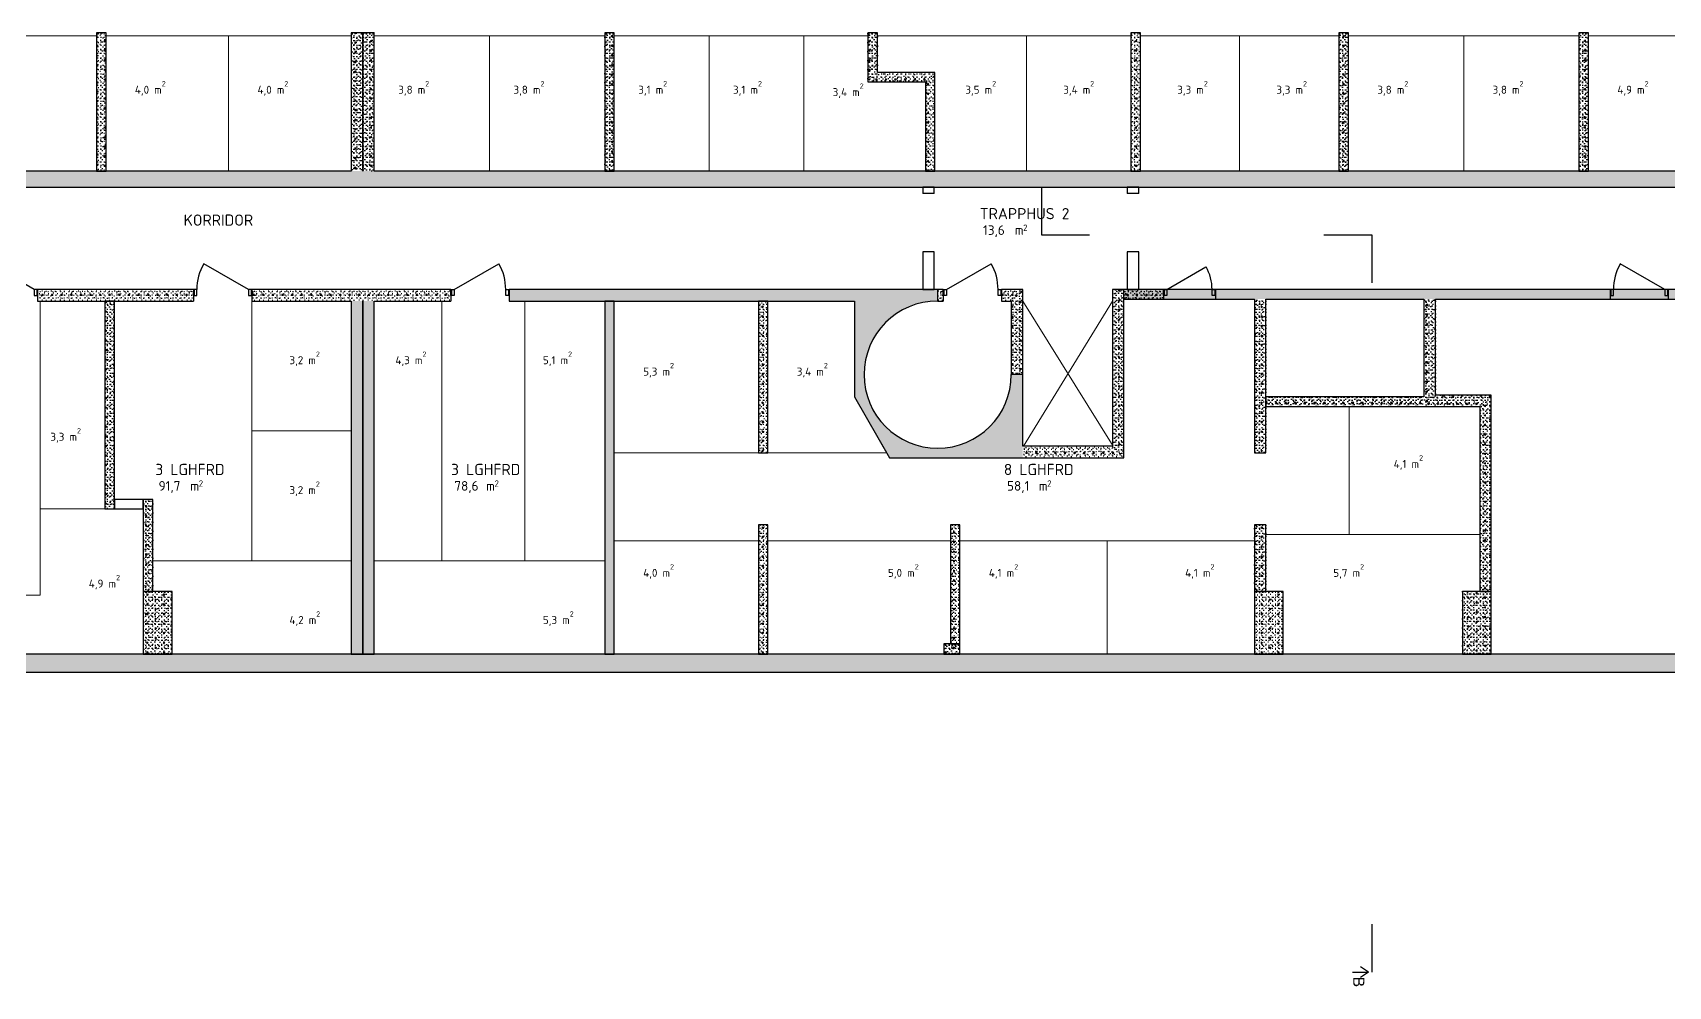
# Model space of a CAD drawing. Header units: metres. Extents: x -0.2 to 76.9, y -5.1 to 21.1.
# Drawn here: x 20.56 to 46.11, y -5.08 to 9.82 of the extents above; entities that cross this region are included whole.
import ezdxf
from ezdxf.enums import TextEntityAlignment as Align

# ---------------------------------------------------------------- set-up
doc = ezdxf.new("R2010")
doc.units = ezdxf.units.M
doc.linetypes.add('A_PSTRECK_2', pattern=[3.8, 2.2, -0.7, 0.2, -0.7])
doc.linetypes.add('DASHED_4', pattern=[7, 4, -3])
for name, color, linetype in [('A--------JA', 3, 'A_PSTRECK_2'), ('A-01SB-----', 3, 'Continuous'), ('A-01SC-----', 7, 'Continuous'), ('A-27B------', 7, 'Continuous'), ('A-42-------', 1, 'Continuous'), ('A-A-BIA----', 4, 'DASHED_4'), ('A-A-OVA----', 4, 'Continuous')]:
    doc.layers.add(name, color=color, linetype=linetype)
for name, color, linetype, lineweight in [('A-27---MH1-', 8, 'Continuous', 0), ('A-45C---E--', 1, 'Continuous', 0), ('A-A-RUA----', 3, 'Continuous', 0)]:
    doc.layers.add(name, color=color, linetype=linetype, lineweight=lineweight)
doc.styles.add('GENERATED_STYLE_1', font='arial.ttf')
doc.styles.add('ISO', font='isocpeur.ttf')
pattern_1 = [(180, (0, 0), (0, 0.2598076), [0.025, -0.125]), (180, (-0.075, -0.1299), (0, 0.2598076), [0.025, -0.125]), (240, (0, 0), (-0.225, 0.1299038), [0.025, -0.125]), (240, (-0.15, 2e-17), (-0.225, 0.1299038), [0.025, -0.125]), (300, (-0.025, 3e-18), (0.225, 0.1299038), [0.025, -0.125]), (300, (-0.175, 2e-17), (0.225, 0.1299038), [0.025, -0.125]), (180, (-3e-18, -0.025), (0, 0.05), [0, -0.05, 0, -0.075]), (225, (-0.025, -0.025), (-0.03535534, 0.03535534), [0, -0.0375, 0, -0.0625])]
pattern_2 = [(270, (0, 0), (0.2598076, 0), [0.025, -0.125]), (270, (0.1299, -0.075), (0.2598076, 0), [0.025, -0.125]), (330, (0, 0), (0.1299038, 0.225), [0.025, -0.125]), (330, (-3e-17, -0.15), (0.1299038, 0.225), [0.025, -0.125]), (30, (-5e-18, -0.025), (-0.1299038, 0.225), [0.025, -0.125]), (30, (-3e-17, -0.175), (-0.1299038, 0.225), [0.025, -0.125]), (270, (0.025, -5e-18), (0.05, 0), [0, -0.05, 0, -0.075]), (315, (0.025, -0.025), (0.03535534, 0.03535534), [0, -0.0375, 0, -0.0625])]
pattern_3 = [(0, (0, 0), (0, 0.2598076), [0.025, -0.125]), (0, (0.075, 0.1299), (0, 0.2598076), [0.025, -0.125]), (60, (0, 0), (-0.225, 0.1299038), [0.025, -0.125]), (60, (0.15, 0), (-0.225, 0.1299038), [0.025, -0.125]), (120, (0.025, 0), (0.225, 0.1299038), [0.025, -0.125]), (120, (0.175, 0), (0.225, 0.1299038), [0.025, -0.125]), (0, (0, 0.025), (0, 0.05), [0, -0.05, 0, -0.075]), (45, (0.025, 0.025), (-0.03535534, 0.03535534), [0, -0.0375, 0, -0.0625])]
pattern_4 = [(0, (0, 0), (0, 0.6), [])]
pattern_5 = [(90, (0, 0), (-0.2598076, 0), [0.025, -0.125]), (90, (-0.1299, 0.075), (-0.2598076, 0), [0.025, -0.125]), (150, (0, 0), (0.1299038, 0.225), [0.025, -0.125]), (150, (9e-18, 0.15), (0.1299038, 0.225), [0.025, -0.125]), (210, (2e-18, 0.025), (-0.1299038, 0.225), [0.025, -0.125]), (210, (1e-17, 0.175), (-0.1299038, 0.225), [0.025, -0.125]), (90, (-0.025, 2e-18), (-0.05, 0), [0, -0.05, 0, -0.075]), (135, (-0.025, 0.025), (0.03535534, 0.03535534), [0, -0.0375, 0, -0.0625])]

# ---------------------------------------------------------------- blocks, each defined once
blk = doc.blocks.new('3 LGHFRD_016_3', base_point=(23075, 2867))
at = {"layer": 'A-A-RUA----', "style": 'ISO'}
for tag, height, p in [('ROOM_NAME', 175, (22475, 3082)), ('bFrame', 150, (22525, 2813)), ('DUMMY_377', 150, (22924, 2813)), ('DUMMY_378', 100, (23153, 2824))]:
    blk.add_attdef(tag, text='', height=height, dxfattribs=at).set_placement(p, align=Align.TOP_LEFT)
blk = doc.blocks.new('8 LGHFRD_016_4', base_point=(36331, 2867))
at = {"layer": 'A-A-RUA----', "style": 'ISO'}
for tag, height, p in [('ROOM_NAME', 175, (35731, 3082)), ('bFrame', 150, (35781, 2813)), ('DUMMY_377', 150, (36180, 2813)), ('DUMMY_378', 100, (36409, 2824))]:
    blk.add_attdef(tag, text='', height=height, dxfattribs=at).set_placement(p, align=Align.TOP_LEFT)
blk = doc.blocks.new('3 LGHFRD_016_9', base_point=(27696, 2867))
at = {"layer": 'A-A-RUA----', "style": 'ISO'}
for tag, height, p in [('ROOM_NAME', 175, (27096, 3082)), ('bFrame', 150, (27146, 2813)), ('DUMMY_377', 150, (27545, 2813)), ('DUMMY_378', 100, (27774, 2824))]:
    blk.add_attdef(tag, text='', height=height, dxfattribs=at).set_placement(p, align=Align.TOP_LEFT)
blk = doc.blocks.new('TRAPPHUS 2_013_13', base_point=(36112, 6864))
at = {"layer": 'A-A-RUA----', "style": 'ISO'}
for tag, height, p in [('ROOM_NAME', 175, (35356, 7080)), ('bFrame', 150, (35406, 6810)), ('DUMMY_377', 150, (35805, 6810)), ('DUMMY_378', 100, (36034, 6822))]:
    blk.add_attdef(tag, text='', height=height, dxfattribs=at).set_placement(p, align=Align.TOP_LEFT)

msp = doc.modelspace()

# ---------------------------------------------------------------- hatches: boundary and pattern name
at = {"layer": 'A-01SC-----', "linetype": 'Continuous'}
h = msp.add_hatch(dxfattribs=at)
h.set_pattern_fill('BETONG__STD_', color=256, scale=0.001, style=0, pattern_type=2)
h.set_pattern_definition(pattern_3)
h.paths.add_polyline_path([(76.756, 0.107), (0.196, 0.107), (0.196, -0.173), (76.756, -0.173)])
at = {"layer": 'A-27B------', "linetype": 'Continuous'}
h = msp.add_hatch(dxfattribs=at)
h.set_pattern_fill('BETONG__STD_', color=256, scale=0.001, style=0, pattern_type=2)
h.set_pattern_definition(pattern_5)
h.paths.add_polyline_path([(21.554, 9.82), (21.554, 7.657), (21.704, 7.657), (21.704, 9.82)])
h = msp.add_hatch(dxfattribs=at)
h.set_pattern_fill('BETONG__STD_', color=256, scale=0.001, style=0, pattern_type=2)
h.set_pattern_definition(pattern_2)
h.paths.add_polyline_path([(25.536, 9.82), (25.536, 7.657), (25.716, 7.657), (25.716, 9.82)])
h = msp.add_hatch(dxfattribs=at)
h.set_pattern_fill('BETONG__STD_', color=256, scale=0.001, style=0, pattern_type=2)
h.set_pattern_definition(pattern_5)
h.paths.add_polyline_path([(25.716, 9.82), (25.716, 7.657), (25.896, 7.657), (25.896, 9.82)])
h = msp.add_hatch(dxfattribs=at)
h.set_pattern_fill('BETONG__STD_', color=256, scale=0.001, style=0, pattern_type=2)
h.set_pattern_definition(pattern_5)
h.paths.add_polyline_path([(29.496, 9.82), (29.496, 7.657), (29.646, 7.657), (29.646, 9.82)])
h = msp.add_hatch(dxfattribs=at)
h.set_pattern_fill('BETONG__STD_', color=256, scale=0.001, style=0, pattern_type=2)
h.set_pattern_definition(pattern_5)
h.paths.add_polyline_path([(33.606, 9.82), (33.606, 9.05), (33.756, 9.2), (33.756, 9.82)])
h = msp.add_hatch(dxfattribs=at)
h.set_pattern_fill('BETONG__STD_', color=256, scale=0.001, style=0, pattern_type=2)
h.set_pattern_definition(pattern_5)
h.paths.add_polyline_path([(37.716, 9.82), (37.716, 7.657), (37.866, 7.657), (37.866, 9.82)])
h = msp.add_hatch(dxfattribs=at)
h.set_pattern_fill('BETONG__STD_', color=256, scale=0.001, style=0, pattern_type=2)
h.set_pattern_definition(pattern_5)
h.paths.add_polyline_path([(40.966, 9.82), (40.966, 7.657), (41.116, 7.657), (41.116, 9.82)])
h = msp.add_hatch(dxfattribs=at)
h.set_pattern_fill('BETONG__STD_', color=256, scale=0.001, style=0, pattern_type=2)
h.set_pattern_definition(pattern_5)
h.paths.add_polyline_path([(44.716, 9.82), (44.716, 7.657), (44.866, 7.657), (44.866, 9.82)])
h = msp.add_hatch(dxfattribs=at)
h.set_pattern_fill('BETONG__STD_', color=256, scale=0.001, style=0, pattern_type=2)
h.set_pattern_definition(pattern_1)
h.paths.add_polyline_path([(33.606, 9.05), (34.506, 9.05), (34.656, 9.2), (33.756, 9.2)])
h = msp.add_hatch(dxfattribs=at)
h.set_pattern_fill('BETONG__STD_', color=256, scale=0.001, style=0, pattern_type=2)
h.set_pattern_definition(pattern_5)
h.paths.add_polyline_path([(34.506, 9.05), (34.506, 7.657), (34.656, 7.657), (34.656, 9.2)])
h = msp.add_hatch(dxfattribs=at)
h.set_pattern_fill('BETONG__STD_', color=256, scale=0.001, style=0, pattern_type=2)
h.set_pattern_definition(pattern_1)
h.paths.add_polyline_path([(37.694, 7.657), (15.13, 7.657), (15.13, 7.502), (15.13, 7.407), (37.694, 7.407)])
h = msp.add_hatch(dxfattribs=at)
h.set_pattern_fill('BETONG__STD_', color=256, scale=0.001, style=0, pattern_type=2)
h.set_pattern_definition(pattern_1)
h.paths.add_polyline_path([(37.694, 7.657), (37.694, 7.407), (61.681, 7.407), (61.681, 7.502), (61.681, 7.657)])
h = msp.add_hatch(dxfattribs=at)
h.set_pattern_fill('BETONG__STD_', color=256, scale=0.001, style=0, pattern_type=2)
h.set_pattern_definition(pattern_3)
h.paths.add_polyline_path([(20.635, 5.712), (20.635, 5.627), (23.072, 5.627), (23.072, 5.712), (23.072, 5.807), (20.635, 5.807)])
h = msp.add_hatch(dxfattribs=at)
h.set_pattern_fill('BETONG__STD_', color=256, scale=0.001, style=0, pattern_type=2)
h.set_pattern_definition(pattern_2)
h.paths.add_polyline_path([(21.686, 5.627), (21.686, 2.377), (21.836, 2.377), (21.836, 5.627)])
h = msp.add_hatch(dxfattribs=at)
h.set_pattern_fill('BETONG__STD_', color=256, scale=0.001, style=0, pattern_type=2)
h.set_pattern_definition(pattern_3)
h.paths.add_polyline_path([(23.982, 5.627), (27.092, 5.627), (27.092, 5.712), (27.092, 5.807), (23.982, 5.807), (23.982, 5.712)])
h = msp.add_hatch(dxfattribs=at)
h.set_pattern_fill('BETONG__STD_', color=256, scale=0.001, style=0, pattern_type=2)
h.set_pattern_definition(pattern_2)
h.paths.add_polyline_path([(25.536, 5.627), (25.536, 0.107), (25.716, 0.107), (25.716, 5.627)])
h = msp.add_hatch(dxfattribs=at)
h.set_pattern_fill('BETONG__STD_', color=256, scale=0.001, style=0, pattern_type=2)
h.set_pattern_definition(pattern_5)
h.paths.add_polyline_path([(25.716, 5.627), (25.716, 0.107), (25.896, 0.107), (25.896, 5.627)])
h = msp.add_hatch(dxfattribs=at)
h.set_pattern_fill('BETONG__STD_', color=256, scale=0.001, style=0, pattern_type=2)
h.set_pattern_definition(pattern_3)
h.paths.add_polyline_path([(28.002, 5.807), (28.002, 5.712), (28.002, 5.627), (33.398, 5.627), (33.398, 5.807)])
h = msp.add_hatch(dxfattribs=at)
h.set_pattern_fill('BETONG__STD_', color=256, scale=0.001, style=0, pattern_type=2)
h.set_pattern_definition(pattern_2)
h.paths.add_polyline_path([(29.496, 5.627), (29.496, 0.107), (29.646, 0.107), (29.646, 5.627)])
h = msp.add_hatch(dxfattribs=at)
h.set_pattern_fill('BETONG__STD_', color=256, scale=0.001, style=0, pattern_type=2)
h.set_pattern_definition(pattern_2)
h.paths.add_polyline_path([(31.896, 5.627), (31.896, 3.252), (32.046, 3.252), (32.046, 5.627)])
h = msp.add_hatch(dxfattribs=at)
h.set_pattern_fill('BETONG__STD_', color=256, scale=0.001, style=0, pattern_type=2)
h.set_pattern_definition([(72.9275, (0, 0), (-0.248359, 0.0762748), [0.025, -0.125]), (72.9275, (-0.10216, 0.10983), (-0.248359, 0.0762748), [0.025, -0.125]), (132.9275, (0, 0), (0.1902354, 0.1769477), [0.025, -0.125]), (132.9275, (0.04404, 0.1434), (0.1902354, 0.1769477), [0.025, -0.125]), (192.9275, (0.00734, 0.0239), (-0.0581235, 0.2532225), [0.025, -0.125]), (192.9275, (0.05138, 0.1673), (-0.0581235, 0.2532225), [0.025, -0.125]), (72.92748, (-0.0239, 0.00734), (-0.0477967, 0.01467909), [0, -0.05, 0, -0.075]), (117.92748, (-0.01656, 0.03124), (0.044177055, 0.02341768), [0, -0.0375, 0, -0.0625])])
h.paths.add_polyline_path([(34.698, 5.627), (34.698, 5.807), (33.398, 5.807), (33.398, 4.13), (33.946, 3.177), (36.028, 3.177), (36.028, 4.477), (35.848, 4.477, -0.414214), (34.698, 3.327, -0.414214), (33.548, 4.477, -0.414214)])
h = msp.add_hatch(dxfattribs=at)
h.set_pattern_fill('BETONG__STD_', color=256, scale=0.001, style=0, pattern_type=2)
h.set_pattern_definition(pattern_3)
h.paths.add_polyline_path([(34.698, 5.807), (34.698, 5.627), (34.784, 5.627), (34.784, 5.712), (34.784, 5.807)])
h = msp.add_hatch(dxfattribs=at)
h.set_pattern_fill('BETONG__STD_', color=256, scale=0.001, style=0, pattern_type=2)
h.set_pattern_definition(pattern_3)
h.paths.add_polyline_path([(35.694, 5.712), (35.694, 5.627), (35.848, 5.627), (36.028, 5.807), (35.694, 5.807)])
h = msp.add_hatch(dxfattribs=at)
h.set_pattern_fill('BETONG__STD_', color=256, scale=0.001, style=0, pattern_type=2)
h.set_pattern_definition(pattern_2)
h.paths.add_polyline_path([(36.028, 4.477), (36.028, 5.807), (35.848, 5.627), (35.848, 4.477)])
h = msp.add_hatch(dxfattribs=at)
h.set_pattern_fill('BETONG__STD_', color=256, scale=0.001, style=0, pattern_type=2)
h.set_pattern_definition(pattern_5)
h.paths.add_polyline_path([(37.428, 5.807), (37.428, 3.357), (37.608, 3.177), (37.608, 5.807)])
h = msp.add_hatch(dxfattribs=at)
h.set_pattern_fill('BETONG__STD_', color=256, scale=0.001, style=0, pattern_type=2)
h.set_pattern_definition(pattern_3)
h.paths.add_polyline_path([(37.608, 5.657), (38.227, 5.657), (38.227, 5.712), (38.227, 5.807), (37.608, 5.807)])
h = msp.add_hatch(dxfattribs=at)
h.set_pattern_fill('BETONG__STD_', color=256, scale=0.001, style=0, pattern_type=2)
h.set_pattern_definition(pattern_1)
h.paths.add_polyline_path([(37.608, 5.657), (58.918, 5.657), (58.918, 5.807), (37.608, 5.807)])
h = msp.add_hatch(dxfattribs=at)
h.set_pattern_fill('BETONG__STD_', color=256, scale=0.001, style=0, pattern_type=2)
h.set_pattern_definition(pattern_3)
h.paths.add_polyline_path([(39.037, 5.807), (39.037, 5.712), (39.037, 5.657), (45.203, 5.657), (45.203, 5.712), (45.203, 5.807)])
h = msp.add_hatch(dxfattribs=at)
h.set_pattern_fill('BETONG__STD_', color=256, scale=0.001, style=0, pattern_type=2)
h.set_pattern_definition(pattern_2)
h.paths.add_polyline_path([(39.646, 5.657), (39.646, 3.252), (39.826, 3.252), (39.826, 5.657)])
h = msp.add_hatch(dxfattribs=at)
h.set_pattern_fill('BETONG__STD_', color=256, scale=0.001, style=0, pattern_type=2)
h.set_pattern_definition(pattern_5)
h.paths.add_polyline_path([(42.296, 5.657), (42.296, 3.977), (42.476, 4.157), (42.476, 5.657)])
h = msp.add_hatch(dxfattribs=at)
h.set_pattern_fill('BETONG__STD_', color=256, scale=0.001, style=0, pattern_type=2)
h.set_pattern_definition(pattern_3)
h.paths.add_polyline_path([(39.826, 3.977), (42.296, 3.977), (42.296, 4.127), (39.826, 4.127)])
h = msp.add_hatch(dxfattribs=at)
h.set_pattern_fill('BETONG__STD_', color=256, scale=0.001, style=0, pattern_type=2)
h.set_pattern_definition(pattern_1)
h.paths.add_polyline_path([(42.296, 3.977), (43.166, 3.977), (43.346, 4.157), (42.476, 4.157)])
h = msp.add_hatch(dxfattribs=at)
h.set_pattern_fill('BETONG__STD_', color=256, scale=0.001, style=0, pattern_type=2)
h.set_pattern_definition(pattern_5)
h.paths.add_polyline_path([(43.166, 3.977), (43.166, 1.087), (43.346, 1.087), (43.346, 4.157)])
h = msp.add_hatch(dxfattribs=at)
h.set_pattern_fill('BETONG__STD_', color=256, scale=0.001, style=0, pattern_type=2)
h.set_pattern_definition(pattern_3)
h.paths.add_polyline_path([(37.428, 3.357), (36.028, 3.357), (36.028, 3.177), (37.608, 3.177)])
h = msp.add_hatch(dxfattribs=at)
h.set_pattern_fill('BETONG__STD_', color=256, scale=0.001, style=0, pattern_type=2)
h.set_pattern_definition(pattern_5)
h.paths.add_polyline_path([(22.436, 1.087), (22.436, 2.527), (22.286, 2.527), (22.286, 1.087)])
h = msp.add_hatch(dxfattribs=at)
h.set_pattern_fill('BETONG__STD_', color=256, scale=0.001, style=0, pattern_type=2)
h.set_pattern_definition(pattern_2)
h.paths.add_polyline_path([(31.896, 2.131), (31.896, 0.107), (32.046, 0.107), (32.046, 2.131)])
h = msp.add_hatch(dxfattribs=at)
h.set_pattern_fill('BETONG__STD_', color=256, scale=0.001, style=0, pattern_type=2)
h.set_pattern_definition(pattern_2)
h.paths.add_polyline_path([(34.896, 2.131), (34.896, 0.267), (35.046, 0.267), (35.046, 2.131)])
h = msp.add_hatch(dxfattribs=at)
h.set_pattern_fill('BETONG__STD_', color=256, scale=0.001, style=0, pattern_type=2)
h.set_pattern_definition(pattern_2)
h.paths.add_polyline_path([(39.646, 2.131), (39.646, 1.087), (39.826, 1.087), (39.826, 2.131)])
h = msp.add_hatch(dxfattribs=at)
h.set_pattern_fill('BETONG__STD_', color=256, scale=0.001, style=0, pattern_type=2)
h.set_pattern_definition(pattern_2)
h.paths.add_polyline_path([(22.286, 1.087), (22.286, 0.107), (22.736, 0.107), (22.736, 1.087)])
h = msp.add_hatch(dxfattribs=at)
h.set_pattern_fill('BETONG__STD_', color=256, scale=0.001, style=0, pattern_type=2)
h.set_pattern_definition(pattern_2)
h.paths.add_polyline_path([(39.646, 1.087), (39.646, 0.107), (40.096, 0.107), (40.096, 1.087)])
h = msp.add_hatch(dxfattribs=at)
h.set_pattern_fill('BETONG__STD_', color=256, scale=0.001, style=0, pattern_type=2)
h.set_pattern_definition(pattern_5)
h.paths.add_polyline_path([(42.896, 1.087), (42.896, 0.107), (43.346, 0.107), (43.346, 1.087)])
h = msp.add_hatch(dxfattribs=at)
h.set_pattern_fill('BETONG__STD_', color=256, scale=0.001, style=0, pattern_type=2)
h.set_pattern_definition(pattern_2)
h.paths.add_polyline_path([(34.796, 0.267), (34.796, 0.107), (35.046, 0.107), (35.046, 0.267)])
at = {"layer": 'A-42-------', "linetype": 'Continuous'}
h = msp.add_hatch(dxfattribs=at)
h.set_pattern_fill('FALSAD_PLÅT__LIGGANDE_600', color=256, scale=0.001, style=0, pattern_type=2)
h.set_pattern_definition(pattern_4)
h.paths.add_polyline_path([(20.635, 5.712), (20.635, 5.807), (20.583, 5.807), (20.583, 5.712)])
h = msp.add_hatch(dxfattribs=at)
h.set_pattern_fill('FALSAD_PLÅT__LIGGANDE_600', color=256, scale=0.001, style=0, pattern_type=2)
h.set_pattern_definition(pattern_4)
h.paths.add_polyline_path([(23.124, 5.712), (23.124, 5.807), (23.072, 5.807), (23.072, 5.712)])
h = msp.add_hatch(dxfattribs=at)
h.set_pattern_fill('FALSAD_PLÅT__LIGGANDE_600', color=256, scale=0.001, style=0, pattern_type=2)
h.set_pattern_definition(pattern_4)
h.paths.add_polyline_path([(23.982, 5.712), (23.982, 5.807), (23.93, 5.807), (23.93, 5.712)])
h = msp.add_hatch(dxfattribs=at)
h.set_pattern_fill('FALSAD_PLÅT__LIGGANDE_600', color=256, scale=0.001, style=0, pattern_type=2)
h.set_pattern_definition(pattern_4)
h.paths.add_polyline_path([(27.092, 5.712), (27.144, 5.712), (27.144, 5.807), (27.092, 5.807)])
h = msp.add_hatch(dxfattribs=at)
h.set_pattern_fill('FALSAD_PLÅT__LIGGANDE_600', color=256, scale=0.001, style=0, pattern_type=2)
h.set_pattern_definition(pattern_4)
h.paths.add_polyline_path([(27.95, 5.712), (28.002, 5.712), (28.002, 5.807), (27.95, 5.807)])
h = msp.add_hatch(dxfattribs=at)
h.set_pattern_fill('FALSAD_PLÅT__LIGGANDE_600', color=256, scale=0.001, style=0, pattern_type=2)
h.set_pattern_definition(pattern_4)
h.paths.add_polyline_path([(34.784, 5.712), (34.836, 5.712), (34.836, 5.807), (34.784, 5.807)])
h = msp.add_hatch(dxfattribs=at)
h.set_pattern_fill('FALSAD_PLÅT__LIGGANDE_600', color=256, scale=0.001, style=0, pattern_type=2)
h.set_pattern_definition(pattern_4)
h.paths.add_polyline_path([(35.642, 5.712), (35.694, 5.712), (35.694, 5.807), (35.642, 5.807)])
h = msp.add_hatch(dxfattribs=at)
h.set_pattern_fill('FALSAD_PLÅT__LIGGANDE_600', color=256, scale=0.001, style=0, pattern_type=2)
h.set_pattern_definition(pattern_4)
h.paths.add_polyline_path([(38.227, 5.712), (38.279, 5.712), (38.279, 5.807), (38.227, 5.807)])
h = msp.add_hatch(dxfattribs=at)
h.set_pattern_fill('FALSAD_PLÅT__LIGGANDE_600', color=256, scale=0.001, style=0, pattern_type=2)
h.set_pattern_definition(pattern_4)
h.paths.add_polyline_path([(38.985, 5.712), (39.037, 5.712), (39.037, 5.807), (38.985, 5.807)])
h = msp.add_hatch(dxfattribs=at)
h.set_pattern_fill('FALSAD_PLÅT__LIGGANDE_600', color=256, scale=0.001, style=0, pattern_type=2)
h.set_pattern_definition(pattern_4)
h.paths.add_polyline_path([(45.255, 5.712), (45.255, 5.807), (45.203, 5.807), (45.203, 5.712)])
h = msp.add_hatch(dxfattribs=at)
h.set_pattern_fill('FALSAD_PLÅT__LIGGANDE_600', color=256, scale=0.001, style=0, pattern_type=2)
h.set_pattern_definition(pattern_4)
h.paths.add_polyline_path([(46.113, 5.712), (46.113, 5.807), (46.061, 5.807), (46.061, 5.712)])

# ---------------------------------------------------------------- linework, layer by layer
at = {"layer": 'A--------JA'}
for p, q in [((36.318, 7.413), (36.318, 6.663)), ((36.318, 6.663), (37.068, 6.663)), ((40.73, 6.663), (41.48, 6.663)), ((41.48, 6.663), (41.48, 5.913)), ((41.48, -4.11), (41.48, -4.86)), ((41.43, -4.86), (41.305, -4.777)), ((41.18, -4.86), (41.43, -4.86)), ((41.43, -4.86), (41.305, -4.944))]:
    msp.add_line(p, q, dxfattribs=at)
at = {"layer": 'A-01SB-----', "flags": 128}
for points in [[(22.286, 2.527), (21.836, 2.527)], [(21.836, 2.527), (21.836, 2.377)], [(21.836, 2.377), (22.286, 2.377)], [(22.286, 2.377), (22.286, 2.527)]]:
    msp.add_lwpolyline(points, dxfattribs=at)
at = {"layer": 'A-01SC-----', "flags": 128}
for points in [[(76.756, 0.107), (6.777, 0.107)], [(0.196, -0.173), (76.756, -0.173)]]:
    msp.add_lwpolyline(points, dxfattribs=at)
at = {"layer": 'A-27---MH1-'}
for p, q in [((36.028, 5.627), (37.44, 3.357)), ((37.428, 5.627), (36.04, 3.357))]:
    msp.add_line(p, q, dxfattribs=at)
at = {"layer": 'A-27B------'}
for p, q in [((20.635, 5.807), (20.635, 5.712)), ((20.635, 5.712), (20.635, 5.627)), ((23.072, 5.807), (23.072, 5.712)), ((23.072, 5.712), (23.072, 5.627)), ((23.982, 5.807), (23.982, 5.712)), ((23.982, 5.712), (23.982, 5.627)), ((27.092, 5.807), (27.092, 5.712)), ((27.092, 5.712), (27.092, 5.627)), ((28.002, 5.807), (28.002, 5.712)), ((28.002, 5.712), (28.002, 5.627)), ((34.784, 5.807), (34.784, 5.712)), ((34.784, 5.712), (34.784, 5.627)), ((35.694, 5.807), (35.694, 5.712)), ((35.694, 5.712), (35.694, 5.627)), ((38.227, 5.807), (38.227, 5.712)), ((38.227, 5.712), (38.227, 5.657)), ((39.037, 5.807), (39.037, 5.712)), ((39.037, 5.712), (39.037, 5.657)), ((45.203, 5.807), (45.203, 5.712)), ((45.203, 5.712), (45.203, 5.657)), ((46.113, 5.807), (46.113, 5.712)), ((46.113, 5.712), (46.113, 5.657))]:
    msp.add_line(p, q, dxfattribs=at)
at = {"layer": 'A-27B------', "flags": 128}
for points in [[(21.554, 9.82), (21.554, 7.657)], [(21.704, 9.82), (21.554, 9.82)], [(21.704, 7.657), (21.704, 9.82)], [(25.536, 9.82), (25.536, 7.657)], [(25.716, 9.82), (25.536, 9.82)], [(25.716, 7.657), (25.716, 9.82)], [(25.716, 9.82), (25.716, 7.657)], [(25.896, 9.82), (25.716, 9.82)], [(25.896, 7.657), (25.896, 9.82)], [(29.496, 9.82), (29.496, 7.657)], [(29.646, 9.82), (29.496, 9.82)], [(29.646, 7.657), (29.646, 9.82)], [(33.606, 9.82), (33.606, 9.05)], [(33.756, 9.82), (33.606, 9.82)], [(33.756, 9.2), (33.756, 9.82)], [(37.716, 9.82), (37.716, 7.657)], [(37.866, 9.82), (37.716, 9.82)], [(37.866, 7.657), (37.866, 9.82)], [(40.966, 9.82), (40.966, 7.657)], [(41.116, 9.82), (40.966, 9.82)], [(41.116, 7.657), (41.116, 9.82)], [(44.716, 9.82), (44.716, 7.657)], [(44.866, 9.82), (44.716, 9.82)], [(44.866, 7.657), (44.866, 9.82)], [(34.656, 9.2), (33.756, 9.2)], [(34.656, 7.657), (34.656, 9.2)], [(33.606, 9.05), (34.506, 9.05)], [(34.506, 9.05), (34.506, 7.657)], [(25.536, 7.657), (15.13, 7.657)], [(21.554, 7.657), (21.704, 7.657)], [(37.694, 7.657), (25.896, 7.657)], [(29.496, 7.657), (29.646, 7.657)], [(34.506, 7.657), (34.656, 7.657)], [(51.056, 7.657), (37.694, 7.657)], [(37.716, 7.657), (37.866, 7.657)], [(40.966, 7.657), (41.116, 7.657)], [(44.716, 7.657), (44.866, 7.657)], [(15.13, 7.407), (37.694, 7.407)], [(34.464, 7.407), (34.464, 7.308)], [(34.644, 7.407), (34.464, 7.407)], [(34.644, 7.308), (34.644, 7.407)], [(37.659, 7.407), (37.659, 7.308)], [(37.839, 7.407), (37.659, 7.407)], [(37.694, 7.407), (61.681, 7.407)], [(37.839, 7.308), (37.839, 7.407)], [(34.464, 6.398), (34.464, 5.807)], [(34.644, 5.807), (34.644, 6.398)], [(37.659, 6.398), (37.659, 5.807)], [(37.839, 5.807), (37.839, 6.398)], [(23.072, 5.807), (20.635, 5.807)], [(20.635, 5.627), (23.072, 5.627)], [(21.686, 5.627), (21.686, 2.377)], [(21.836, 5.627), (21.686, 5.627)], [(21.836, 2.377), (21.836, 5.627)], [(27.092, 5.807), (23.982, 5.807)], [(23.982, 5.627), (25.536, 5.627)], [(25.536, 5.627), (25.536, 0.107)], [(25.716, 5.627), (25.716, 0.107)], [(25.716, 0.107), (25.716, 5.627)], [(25.896, 5.627), (27.092, 5.627)], [(25.896, 0.107), (25.896, 5.627)], [(33.398, 5.807), (28.002, 5.807)], [(28.002, 5.627), (33.398, 5.627)], [(29.496, 5.627), (29.496, 0.107)], [(29.646, 5.627), (29.496, 5.627)], [(29.646, 0.107), (29.646, 5.627)], [(31.896, 5.627), (31.896, 3.252)], [(32.046, 5.627), (31.896, 5.627)], [(32.046, 3.252), (32.046, 5.627)], [(34.698, 5.807), (33.398, 5.807)], [(33.398, 5.627), (33.398, 4.13)], [(34.464, 5.807), (34.644, 5.807)], [(34.698, 5.627), (34.698, 5.807)], [(34.784, 5.807), (34.698, 5.807)], [(34.698, 5.627), (34.784, 5.627)], [(36.028, 5.807), (35.694, 5.807)], [(35.694, 5.627), (35.848, 5.627)], [(35.848, 5.627), (35.848, 4.477)], [(36.028, 4.477), (36.028, 5.807)], [(37.428, 5.807), (37.428, 3.357)], [(37.608, 5.807), (37.428, 5.807)], [(37.608, 3.177), (37.608, 5.807)], [(38.227, 5.807), (37.608, 5.807)], [(58.918, 5.807), (37.608, 5.807)], [(37.608, 5.657), (38.227, 5.657)], [(37.608, 5.657), (39.646, 5.657)], [(37.659, 5.807), (37.839, 5.807)], [(45.203, 5.807), (39.037, 5.807)], [(39.037, 5.657), (39.646, 5.657)], [(39.646, 5.657), (39.646, 3.252)], [(39.826, 5.657), (42.296, 5.657)], [(39.826, 3.252), (39.826, 5.657)], [(39.826, 5.657), (42.296, 5.657)], [(42.296, 5.657), (42.296, 4.127)], [(42.476, 5.657), (45.203, 5.657)], [(42.476, 4.157), (42.476, 5.657)], [(42.476, 5.657), (51.056, 5.657)], [(36.028, 4.477), (35.848, 4.477)], [(36.028, 3.357), (36.028, 4.477)], [(33.398, 4.13), (33.946, 3.177)], [(42.296, 4.127), (39.826, 4.127)], [(39.826, 4.127), (39.826, 3.977)], [(43.346, 4.157), (42.476, 4.157)], [(43.346, 1.087), (43.346, 4.157)], [(39.826, 3.977), (42.296, 3.977)], [(42.296, 3.977), (43.166, 3.977)], [(43.166, 3.977), (43.166, 1.087)], [(37.428, 3.357), (36.028, 3.357)], [(31.896, 3.252), (32.046, 3.252)], [(33.946, 3.177), (36.028, 3.177)], [(36.028, 3.177), (37.608, 3.177)], [(39.646, 3.252), (39.826, 3.252)], [(21.686, 2.377), (21.836, 2.377)], [(22.436, 2.527), (22.286, 2.527)], [(22.286, 2.527), (22.286, 1.087)], [(22.436, 1.087), (22.436, 2.527)], [(31.896, 2.131), (31.896, 0.107)], [(32.046, 2.131), (31.896, 2.131)], [(32.046, 0.107), (32.046, 2.131)], [(34.896, 2.131), (34.896, 0.267)], [(35.046, 2.131), (34.896, 2.131)], [(35.046, 0.267), (35.046, 2.131)], [(39.646, 2.131), (39.646, 1.087)], [(39.826, 2.131), (39.646, 2.131)], [(39.826, 1.087), (39.826, 2.131)], [(22.286, 1.087), (22.286, 0.107)], [(22.736, 1.087), (22.286, 1.087)], [(22.286, 1.087), (22.436, 1.087)], [(22.736, 0.107), (22.736, 1.087)], [(39.646, 1.087), (39.826, 1.087)], [(39.646, 1.087), (39.646, 0.107)], [(40.096, 1.087), (39.646, 1.087)], [(40.096, 0.107), (40.096, 1.087)], [(42.896, 1.087), (42.896, 0.107)], [(43.346, 1.087), (42.896, 1.087)], [(43.166, 1.087), (43.346, 1.087)], [(43.346, 0.107), (43.346, 1.087)], [(34.796, 0.267), (34.796, 0.107)], [(35.046, 0.267), (34.796, 0.267)], [(34.896, 0.267), (35.046, 0.267)], [(35.046, 0.107), (35.046, 0.267)], [(22.286, 0.107), (22.736, 0.107)], [(25.536, 0.107), (25.716, 0.107)], [(25.716, 0.107), (25.896, 0.107)], [(29.496, 0.107), (29.646, 0.107)], [(31.896, 0.107), (32.046, 0.107)], [(34.796, 0.107), (35.046, 0.107)], [(39.646, 0.107), (40.096, 0.107)], [(42.896, 0.107), (43.346, 0.107)]]:
    msp.add_lwpolyline(points, dxfattribs=at)
at = {"layer": 'A-27B------'}
for start, end in [(90, 180), (180, 270), (270, 0)]:
    msp.add_arc((34.698, 4.477), 1.15, start, end, dxfattribs=at)
at = {"layer": 'A-42-------'}
for p, q in [((34.644, 7.308), (34.464, 7.308)), ((37.839, 7.308), (37.659, 7.308)), ((34.644, 6.398), (34.464, 6.398)), ((37.839, 6.398), (37.659, 6.398)), ((20.583, 5.807), (19.885, 6.21)), ((23.93, 5.807), (23.232, 6.21)), ((27.144, 5.807), (27.842, 6.21)), ((34.836, 5.807), (35.534, 6.21)), ((38.279, 5.807), (38.89, 6.16)), ((46.061, 5.807), (45.363, 6.21)), ((20.635, 5.807), (20.583, 5.807)), ((20.583, 5.807), (20.583, 5.712)), ((20.583, 5.712), (20.635, 5.712)), ((20.625, 5.807), (20.625, 5.712)), ((20.635, 5.712), (20.635, 5.807)), ((20.635, 5.807), (20.635, 5.712)), ((23.124, 5.807), (23.072, 5.807)), ((23.072, 5.807), (23.072, 5.712)), ((23.072, 5.807), (23.072, 5.712)), ((23.072, 5.712), (23.124, 5.712)), ((23.082, 5.807), (23.082, 5.712)), ((23.124, 5.712), (23.124, 5.807)), ((23.982, 5.807), (23.93, 5.807)), ((23.93, 5.807), (23.93, 5.712)), ((23.93, 5.712), (23.982, 5.712)), ((23.972, 5.807), (23.972, 5.712)), ((23.982, 5.712), (23.982, 5.807)), ((23.982, 5.807), (23.982, 5.712)), ((27.092, 5.712), (27.092, 5.807)), ((27.092, 5.807), (27.144, 5.807)), ((27.092, 5.807), (27.092, 5.712)), ((27.144, 5.712), (27.092, 5.712)), ((27.102, 5.807), (27.102, 5.712)), ((27.144, 5.807), (27.144, 5.712)), ((27.95, 5.712), (27.95, 5.807)), ((27.95, 5.807), (28.002, 5.807)), ((28.002, 5.712), (27.95, 5.712)), ((27.992, 5.807), (27.992, 5.712)), ((28.002, 5.807), (28.002, 5.712)), ((28.002, 5.807), (28.002, 5.712)), ((34.784, 5.712), (34.784, 5.807)), ((34.784, 5.807), (34.836, 5.807)), ((34.784, 5.807), (34.784, 5.712)), ((34.836, 5.712), (34.784, 5.712)), ((34.794, 5.807), (34.794, 5.712)), ((34.836, 5.807), (34.836, 5.712)), ((35.642, 5.712), (35.642, 5.807)), ((35.642, 5.807), (35.694, 5.807)), ((35.694, 5.712), (35.642, 5.712)), ((35.684, 5.807), (35.684, 5.712)), ((35.694, 5.807), (35.694, 5.712)), ((35.694, 5.807), (35.694, 5.712)), ((38.227, 5.712), (38.227, 5.807)), ((38.227, 5.807), (38.279, 5.807)), ((38.227, 5.807), (38.227, 5.712)), ((38.279, 5.712), (38.227, 5.712)), ((38.237, 5.807), (38.237, 5.712)), ((38.279, 5.807), (38.279, 5.712)), ((38.985, 5.712), (38.985, 5.807)), ((38.985, 5.807), (39.037, 5.807)), ((39.037, 5.712), (38.985, 5.712)), ((39.027, 5.807), (39.027, 5.712)), ((39.037, 5.807), (39.037, 5.712)), ((39.037, 5.807), (39.037, 5.712)), ((45.255, 5.807), (45.203, 5.807)), ((45.203, 5.807), (45.203, 5.712)), ((45.203, 5.807), (45.203, 5.712)), ((45.203, 5.712), (45.255, 5.712)), ((45.213, 5.807), (45.213, 5.712)), ((45.255, 5.712), (45.255, 5.807)), ((46.113, 5.807), (46.061, 5.807)), ((46.061, 5.807), (46.061, 5.712)), ((46.061, 5.712), (46.113, 5.712)), ((46.103, 5.807), (46.103, 5.712)), ((46.113, 5.712), (46.113, 5.807)), ((46.113, 5.807), (46.113, 5.712))]:
    msp.add_line(p, q, dxfattribs=at)
for centre, radius, start, end in [((23.93, 5.807), 0.806, 150, 180), ((27.144, 5.807), 0.806, 0, 30), ((34.836, 5.807), 0.806, 0, 30), ((38.279, 5.807), 0.706, 0, 30), ((46.061, 5.807), 0.806, 150, 180)]:
    msp.add_arc(centre, radius, start, end, dxfattribs=at)
at = {"layer": 'A-45C---E--', "flags": 128}
for points in [[(19.354, 9.77), (21.554, 9.77), (21.554, 7.657), (19.354, 7.657)], [(21.704, 9.77), (23.62, 9.77), (23.62, 7.657), (21.704, 7.657)], [(23.62, 9.77), (25.536, 9.77), (25.536, 7.657), (23.62, 7.657)], [(25.896, 9.77), (27.696, 9.77), (27.696, 7.657), (25.896, 7.657)], [(27.696, 9.77), (29.496, 9.77), (29.496, 7.657), (27.696, 7.657)], [(29.646, 9.77), (31.126, 9.77), (31.126, 7.657), (29.646, 7.657)], [(31.126, 9.77), (32.606, 9.77), (32.606, 7.657), (31.126, 7.657)], [(32.606, 9.77), (33.606, 9.77), (33.606, 9.05), (34.506, 9.05), (34.506, 7.657), (32.606, 7.657)], [(33.756, 9.77), (36.086, 9.77), (36.086, 7.657), (34.656, 7.657), (34.656, 9.2), (33.756, 9.2)], [(36.086, 9.77), (37.716, 9.77), (37.716, 7.657), (36.086, 7.657)], [(37.866, 9.77), (39.416, 9.77), (39.416, 7.657), (37.866, 7.657)], [(39.416, 9.77), (40.966, 9.77), (40.966, 7.657), (39.416, 7.657)], [(41.116, 9.77), (42.916, 9.77), (42.916, 7.657), (41.116, 7.657)], [(42.916, 9.77), (44.716, 9.77), (44.716, 7.657), (42.916, 7.657)], [(44.866, 9.77), (47.166, 9.77), (47.166, 7.657), (44.866, 7.657)], [(20.675, 5.627), (21.686, 5.627), (21.686, 2.377), (20.675, 2.377)], [(23.982, 5.627), (25.536, 5.627), (25.536, 3.597), (23.982, 3.597)], [(25.896, 5.627), (26.95, 5.627), (26.95, 1.566), (25.896, 1.566)], [(28.25, 5.627), (29.496, 5.627), (29.496, 1.566), (28.25, 1.566)], [(29.646, 5.627), (31.896, 5.627), (31.896, 3.252), (29.646, 3.252)], [(32.046, 5.627), (33.398, 5.627), (33.398, 4.13), (33.903, 3.252), (32.046, 3.252)], [(41.126, 3.977), (43.166, 3.977), (43.166, 1.977), (41.126, 1.977)], [(23.982, 3.597), (25.536, 3.597), (25.536, 1.566), (23.982, 1.566)], [(19.375, 1.032), (20.675, 1.032), (20.675, 2.377), (22.286, 2.377), (22.286, 0.107), (19.375, 0.107)], [(29.646, 1.877), (31.896, 1.877), (31.896, 0.107), (29.646, 0.107)], [(32.046, 1.877), (34.896, 1.877), (34.896, 0.267), (34.796, 0.267), (34.796, 0.107), (32.046, 0.107)], [(35.046, 1.877), (37.346, 1.877), (37.346, 0.107), (35.046, 0.107)], [(37.346, 1.877), (39.646, 1.877), (39.646, 0.107), (37.346, 0.107)], [(39.826, 1.977), (43.166, 1.977), (43.166, 1.087), (42.896, 1.087), (42.896, 0.107), (40.096, 0.107), (40.096, 1.087), (39.826, 1.087)], [(22.436, 1.566), (25.536, 1.566), (25.536, 0.107), (22.736, 0.107), (22.736, 1.087), (22.436, 1.087)], [(25.896, 1.566), (29.496, 1.566), (29.496, 0.107), (25.896, 0.107)]]:
    msp.add_lwpolyline(points, close=True, dxfattribs=at)

# ---------------------------------------------------------------- block references
at = {"layer": 'A-A-BIA----'}
ref = msp.add_blockref('3 LGHFRD_016_3', (23.075, 2.867), dxfattribs=dict(at, xscale=0.001, yscale=0.001, zscale=0.001))
ref.add_attrib('ROOM_NAME', '3 LGHFRD', dxfattribs={"layer": 'A-A-RUA----', "color": 7, "height": 0.175, "style": 'ISO'}).set_placement((22.475, 3.082), align=Align.TOP_LEFT)
ref.add_attrib('bFrame', '91,7', dxfattribs={"layer": 'A-A-RUA----', "color": 7, "height": 0.15, "style": 'ISO'}).set_placement((22.525, 2.813), align=Align.TOP_LEFT)
ref.add_attrib('DUMMY_377', ' m', dxfattribs={"layer": 'A-A-RUA----', "color": 7, "height": 0.15, "style": 'ISO'}).set_placement((22.924, 2.813), align=Align.TOP_LEFT)
ref.add_attrib('DUMMY_378', '2', dxfattribs={"layer": 'A-A-RUA----', "color": 7, "height": 0.1, "style": 'ISO'}).set_placement((23.153, 2.824), align=Align.TOP_LEFT)
ref = msp.add_blockref('3 LGHFRD_016_9', (27.696, 2.867), dxfattribs=dict(at, xscale=0.001, yscale=0.001, zscale=0.001))
ref.add_attrib('ROOM_NAME', '3 LGHFRD', dxfattribs={"layer": 'A-A-RUA----', "color": 7, "height": 0.175, "style": 'ISO'}).set_placement((27.096, 3.082), align=Align.TOP_LEFT)
ref.add_attrib('bFrame', '78,6', dxfattribs={"layer": 'A-A-RUA----', "color": 7, "height": 0.15, "style": 'ISO'}).set_placement((27.146, 2.813), align=Align.TOP_LEFT)
ref.add_attrib('DUMMY_377', ' m', dxfattribs={"layer": 'A-A-RUA----', "color": 7, "height": 0.15, "style": 'ISO'}).set_placement((27.545, 2.813), align=Align.TOP_LEFT)
ref.add_attrib('DUMMY_378', '2', dxfattribs={"layer": 'A-A-RUA----', "color": 7, "height": 0.1, "style": 'ISO'}).set_placement((27.774, 2.824), align=Align.TOP_LEFT)
ref = msp.add_blockref('8 LGHFRD_016_4', (36.331, 2.867), dxfattribs=dict(at, xscale=0.001, yscale=0.001, zscale=0.001))
ref.add_attrib('ROOM_NAME', '8 LGHFRD', dxfattribs={"layer": 'A-A-RUA----', "color": 7, "height": 0.175, "style": 'ISO'}).set_placement((35.731, 3.082), align=Align.TOP_LEFT)
ref.add_attrib('bFrame', '58,1', dxfattribs={"layer": 'A-A-RUA----', "color": 7, "height": 0.15, "style": 'ISO'}).set_placement((35.781, 2.813), align=Align.TOP_LEFT)
ref.add_attrib('DUMMY_377', ' m', dxfattribs={"layer": 'A-A-RUA----', "color": 7, "height": 0.15, "style": 'ISO'}).set_placement((36.18, 2.813), align=Align.TOP_LEFT)
ref.add_attrib('DUMMY_378', '2', dxfattribs={"layer": 'A-A-RUA----', "color": 7, "height": 0.1, "style": 'ISO'}).set_placement((36.409, 2.824), align=Align.TOP_LEFT)
at = {"layer": 'A-A-OVA----'}
ref = msp.add_blockref('TRAPPHUS 2_013_13', (36.112, 6.864), dxfattribs=dict(at, xscale=0.001, yscale=0.001, zscale=0.001))
ref.add_attrib('ROOM_NAME', 'TRAPPHUS 2', dxfattribs={"layer": 'A-A-RUA----', "color": 7, "height": 0.175, "style": 'ISO'}).set_placement((35.356, 7.08), align=Align.TOP_LEFT)
ref.add_attrib('bFrame', '13,6', dxfattribs={"layer": 'A-A-RUA----', "color": 7, "height": 0.15, "style": 'ISO'}).set_placement((35.406, 6.81), align=Align.TOP_LEFT)
ref.add_attrib('DUMMY_377', ' m', dxfattribs={"layer": 'A-A-RUA----', "color": 7, "height": 0.15, "style": 'ISO'}).set_placement((35.805, 6.81), align=Align.TOP_LEFT)
ref.add_attrib('DUMMY_378', '2', dxfattribs={"layer": 'A-A-RUA----', "color": 7, "height": 0.1, "style": 'ISO'}).set_placement((36.034, 6.822), align=Align.TOP_LEFT)

# ---------------------------------------------------------------- texts
at = {"layer": 'A--------JA', "insert": (41.19, -5.095), "char_height": 0.175, "attachment_point": 9, "rotation": 270, "style": 'GENERATED_STYLE_1'}
msp.add_mtext('\\A1;{\\pt0;\\fArial CYR|b0|i0|c204|p34;B\\fArial CYR|b0|i0|c204|p34;\\fArial CYR|b0|i0|c204|p34;}', dxfattribs=at)
at = {"layer": 'A-45C---E--', "char_height": 0.125, "attachment_point": 7, "style": 'ISO'}
for s, insert in [('{\\fISOCPEUR|b0|i0|c0|p34;4,0 m{\\H0.66x;\\S2^  ;}}', (22.155, 8.837)), ('{\\fISOCPEUR|b0|i0|c0|p34;4,0 m{\\H0.66x;\\S2^  ;}}', (24.071, 8.837)), ('{\\fISOCPEUR|b0|i0|c0|p34;3,8 m{\\H0.66x;\\S2^  ;}}', (26.27, 8.837)), ('{\\fISOCPEUR|b0|i0|c0|p34;3,8 m{\\H0.66x;\\S2^  ;}}', (28.07, 8.837)), ('{\\fISOCPEUR|b0|i0|c0|p34;3,1 m{\\H0.66x;\\S2^  ;}}', (30.02, 8.837)), ('{\\fISOCPEUR|b0|i0|c0|p34;3,1 m{\\H0.66x;\\S2^  ;}}', (31.5, 8.837)), ('{\\fISOCPEUR|b0|i0|c0|p34;3,4 m{\\H0.66x;\\S2^  ;}}', (33.057, 8.8)), ('{\\fISOCPEUR|b0|i0|c0|p34;3,5 m{\\H0.66x;\\S2^  ;}}', (35.13, 8.837)), ('{\\fISOCPEUR|b0|i0|c0|p34;3,4 m{\\H0.66x;\\S2^  ;}}', (36.66, 8.837)), ('{\\fISOCPEUR|b0|i0|c0|p34;3,3 m{\\H0.66x;\\S2^  ;}}', (38.44, 8.837)), ('{\\fISOCPEUR|b0|i0|c0|p34;3,3 m{\\H0.66x;\\S2^  ;}}', (39.99, 8.837)), ('{\\fISOCPEUR|b0|i0|c0|p34;3,8 m{\\H0.66x;\\S2^  ;}}', (41.567, 8.837)), ('{\\fISOCPEUR|b0|i0|c0|p34;3,8 m{\\H0.66x;\\S2^  ;}}', (43.367, 8.837)), ('{\\fISOCPEUR|b0|i0|c0|p34;4,9 m{\\H0.66x;\\S2^  ;}}', (45.317, 8.837)), ('{\\fISOCPEUR|b0|i0|c0|p34;3,2 m{\\H0.66x;\\S2^  ;}}', (24.57, 4.61)), ('{\\fISOCPEUR|b0|i0|c0|p34;4,3 m{\\H0.66x;\\S2^  ;}}', (26.226, 4.61)), ('{\\fISOCPEUR|b0|i0|c0|p34;5,1 m{\\H0.66x;\\S2^  ;}}', (28.53, 4.61)), ('{\\fISOCPEUR|b0|i0|c0|p34;5,3 m{\\H0.66x;\\S2^  ;}}', (30.097, 4.432)), ('{\\fISOCPEUR|b0|i0|c0|p34;3,4 m{\\H0.66x;\\S2^  ;}}', (32.497, 4.432)), ('{\\fISOCPEUR|b0|i0|c0|p34;3,3 m{\\H0.66x;\\S2^  ;}}', (20.835, 3.414)), ('{\\fISOCPEUR|b0|i0|c0|p34;4,1 m{\\H0.66x;\\S2^  ;}}', (41.823, 2.989)), ('{\\fISOCPEUR|b0|i0|c0|p34;3,2 m{\\H0.66x;\\S2^  ;}}', (24.57, 2.58)), ('{\\fISOCPEUR|b0|i0|c0|p34;4,9 m{\\H0.66x;\\S2^  ;}}', (21.435, 1.119)), ('{\\fISOCPEUR|b0|i0|c0|p34;4,0 m{\\H0.66x;\\S2^  ;}}', (30.097, 1.287)), ('{\\fISOCPEUR|b0|i0|c0|p34;5,0 m{\\H0.66x;\\S2^  ;}}', (33.922, 1.287)), ('{\\fISOCPEUR|b0|i0|c0|p34;4,1 m{\\H0.66x;\\S2^  ;}}', (35.497, 1.287)), ('{\\fISOCPEUR|b0|i0|c0|p34;4,1 m{\\H0.66x;\\S2^  ;}}', (38.564, 1.287)), ('{\\fISOCPEUR|b0|i0|c0|p34;5,7 m{\\H0.66x;\\S2^  ;}}', (40.879, 1.287)), ('{\\fISOCPEUR|b0|i0|c0|p34;4,2 m{\\H0.66x;\\S2^  ;}}', (24.57, 0.55)), ('{\\fISOCPEUR|b0|i0|c0|p34;5,3 m{\\H0.66x;\\S2^  ;}}', (28.53, 0.55))]:
    msp.add_mtext(s, dxfattribs=dict(at, insert=insert))
at = {"layer": 'A-A-BIA----', "insert": (22.916, 6.804), "char_height": 0.175, "attachment_point": 7, "style": 'ISO'}
msp.add_mtext('\\A1;{\\fISOCPEUR|b1|i0|c0|p34;KORRIDOR}', dxfattribs=at)

doc.saveas('drawing.dxf')
